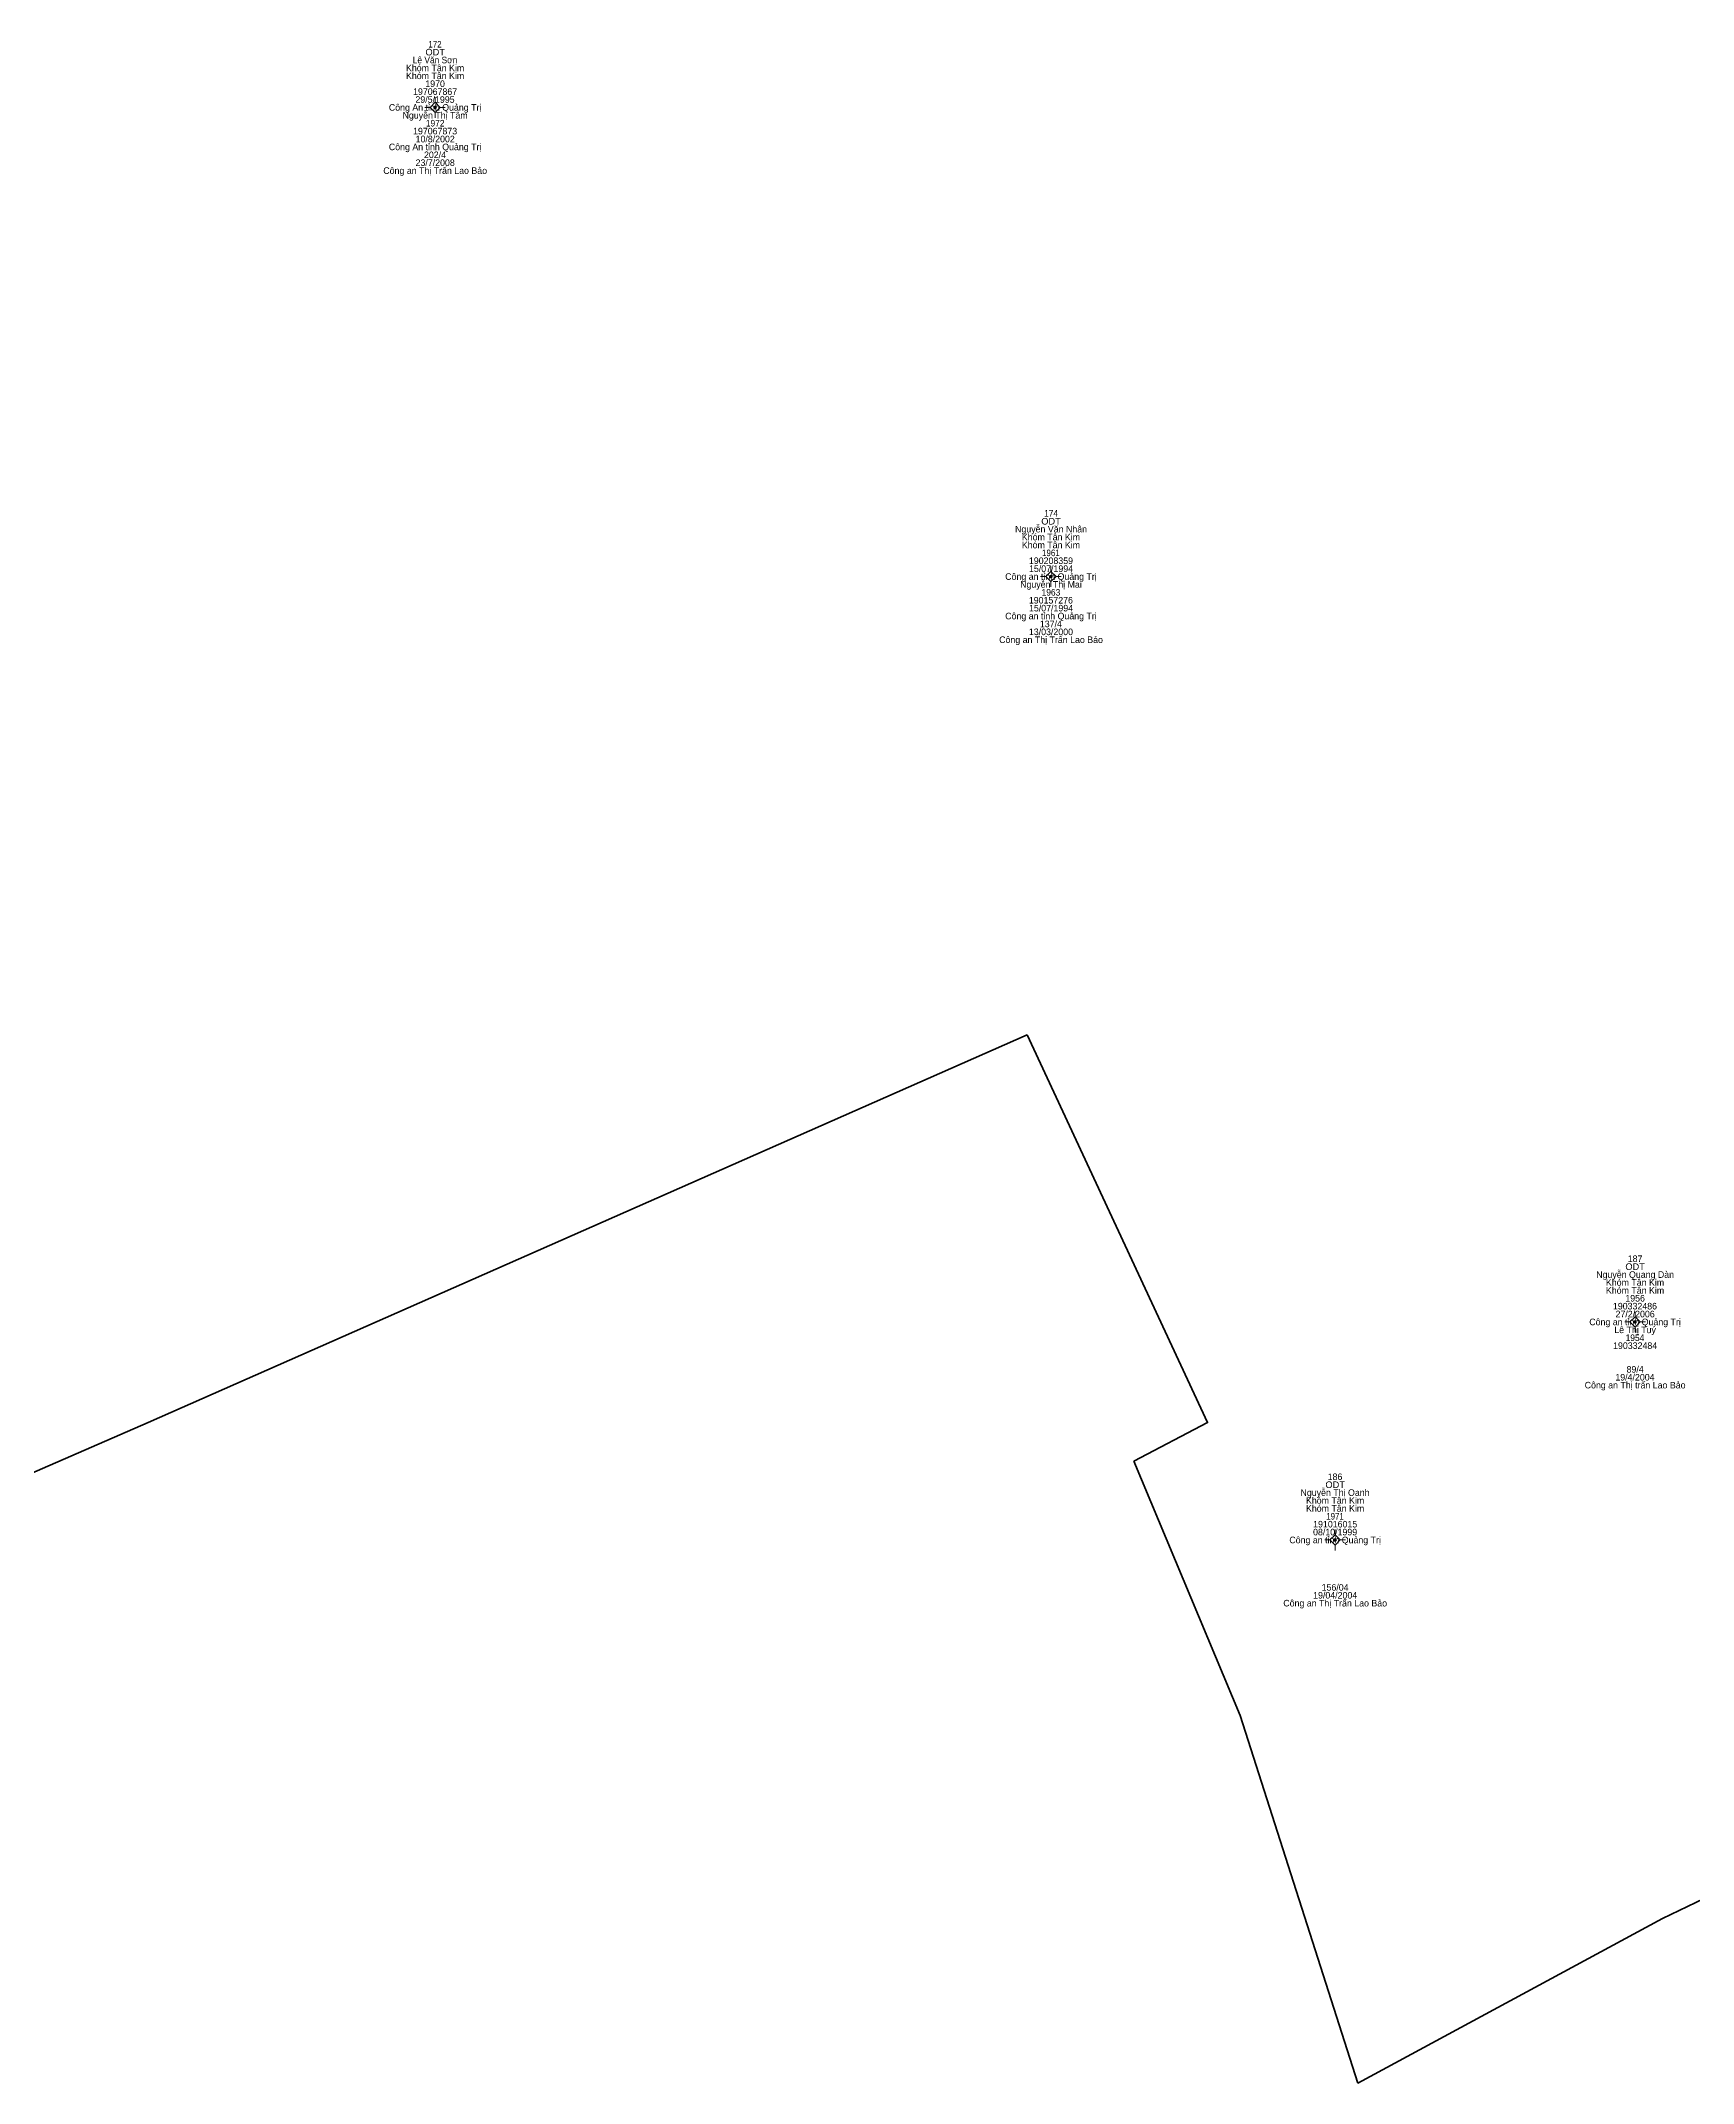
# Model space of a CAD drawing. Header units: metres. Extents: x 535754 to 536552, y 1836422 to 1837057.
# Drawn here: x 536242.3 to 536342.6, y 1836471.2 to 1836595.4 of the extents above; entities that cross this region are included whole.
import ezdxf
from ezdxf.enums import TextEntityAlignment as Align

# ---------------------------------------------------------------- set-up
doc = ezdxf.new("R2010")
doc.units = ezdxf.units.M
doc.header["$LTSCALE"] = 0.16
doc.linetypes.add('MEDIUM_DASHED', pattern=[4.5, 3, -1.5])
for name, color, linetype, lineweight in [('11', 7, 'MEDIUM_DASHED', 13), ('15', 7, 'Continuous', 13), ('54', 7, 'Continuous', 35)]:
    doc.layers.add(name, color=color, linetype=linetype, lineweight=lineweight)

msp = doc.modelspace()

# ---------------------------------------------------------------- hatches: boundary and pattern name
at = {"layer": '11'}
for points in [[(536266.2949, 1836591.31, 1), (536266.1449, 1836591.31, 1)], [(536303.7049, 1836562.8, 1), (536303.5549, 1836562.8, 1)], [(536339.1849, 1836517.5, 1), (536339.0349, 1836517.5, 1)], [(536320.9649, 1836504.25, 1), (536320.8149, 1836504.25, 1)]]:
    msp.add_hatch(color=256, dxfattribs=at).paths.add_polyline_path(points)

# ---------------------------------------------------------------- linework, layer by layer
for p, q in [((536265.91, 1836591.31), (536265.6, 1836591.31)), ((536266.22, 1836591.94), (536266.22, 1836591.62)), ((536266.84, 1836591.31), (536266.53, 1836591.31)), ((536266.22, 1836591), (536266.22, 1836590.68)), ((536303.32, 1836562.8), (536303, 1836562.8)), ((536303.63, 1836563.42), (536303.63, 1836563.11)), ((536304.26, 1836562.8), (536303.94, 1836562.8)), ((536303.63, 1836562.49), (536303.63, 1836562.18)), ((536339.11, 1836518.12), (536339.11, 1836517.81)), ((536338.8, 1836517.5), (536338.48, 1836517.5)), ((536339.11, 1836517.19), (536339.11, 1836516.88)), ((536339.74, 1836517.5), (536339.42, 1836517.5)), ((536320.58, 1836504.25), (536320.26, 1836504.25)), ((536320.89, 1836504.88), (536320.89, 1836504.56)), ((536321.52, 1836504.25), (536321.2, 1836504.25)), ((536320.89, 1836503.94), (536320.89, 1836503.62))]:
    msp.add_line(p, q, dxfattribs=at)
for points in [[(536266.22, 1836591.62), (536265.91, 1836591.31), (536266.22, 1836591), (536266.53, 1836591.31)], [(536303.63, 1836563.11), (536303.32, 1836562.8), (536303.63, 1836562.49), (536303.94, 1836562.8)], [(536339.11, 1836517.81), (536338.8, 1836517.5), (536339.11, 1836517.19), (536339.42, 1836517.5)], [(536320.89, 1836504.56), (536320.58, 1836504.25), (536320.89, 1836503.94), (536321.2, 1836504.25)]]:
    msp.add_lwpolyline(points, close=True, dxfattribs=at)
for centre in [(536266.2199, 1836591.31), (536303.6299, 1836562.8), (536339.1099, 1836517.5), (536320.8899, 1836504.25)]:
    msp.add_circle(centre, 0.075, dxfattribs=at)
at = {"layer": '54'}
for p, q in [((536308.66, 1836509.04), (536315.13, 1836493.58)), ((536315.13, 1836493.58), (536322.28, 1836471.24)), ((536340.77, 1836481.24), (536359.74, 1836490.34)), ((536322.28, 1836471.24), (536340.77, 1836481.24))]:
    msp.add_line(p, q, dxfattribs=at)
for points in [[(536302.19, 1836534.94), (536248.8, 1836511.38), (536222.63, 1836500)], [(536302.19, 1836534.94), (536313.14, 1836511.38), (536308.66, 1836509.04)]]:
    msp.add_lwpolyline(points, dxfattribs=at)

# ---------------------------------------------------------------- texts
at = {"layer": '15'}
for s, width, p in [('ODT', 1.05, (536266.225, 1836594.47)), ('172', 0.9, (536266.215, 1836594.95)), ('Lê Văn Sơn', 0.95, (536266.215, 1836593.99)), ('1972', 0.95, (536266.225, 1836590.15)), ('ODT', 1.05, (536303.635, 1836565.96)), ('174', 0.95, (536303.635, 1836566.44)), ('1961', 0.9, (536303.625, 1836564.04)), ('1963', 0.95, (536303.63, 1836561.64)), ('ODT', 1.05, (536339.115, 1836520.66)), ('1954', 0.95, (536339.105, 1836516.34)), ('ODT', 1.05, (536320.895, 1836507.41)), ('1971', 0.9, (536320.885, 1836505.49))]:
    msp.add_text(s, height=0.4, dxfattribs=dict(at, width=width)).set_placement(p, align=Align.CENTER)
for s, p in [('Khóm Tân Kim', (536266.22, 1836593.51)), ('Khóm Tân Kim', (536266.22, 1836593.03)), ('197067867', (536266.22, 1836592.07)), ('1970', (536266.22, 1836592.55)), ('Công An tỉnh Quảng Trị', (536266.22, 1836591.11)), ('Nguyễn Thị Tâm', (536266.22, 1836590.63)), ('29/5/1995', (536266.215, 1836591.59)), ('197067873', (536266.22, 1836589.67)), ('Công An tỉnh Quảng Trị', (536266.22, 1836588.71)), ('10/8/2002', (536266.225, 1836589.19)), ('202/4', (536266.215, 1836588.23)), ('Công an Thị Trấn Lao Bảo', (536266.225, 1836587.27)), ('23/7/2008', (536266.225, 1836587.75)), ('Nguyễn Văn Nhân', (536303.635, 1836565.48)), ('Khóm Tân Kim', (536303.63, 1836565)), ('Khóm Tân Kim', (536303.63, 1836564.52)), ('190208359', (536303.63, 1836563.56)), ('Công an tỉnh Quảng Trị', (536303.63, 1836562.6)), ('Nguyễn Thị Mai', (536303.63, 1836562.12)), ('15/07/1994', (536303.635, 1836563.08)), ('190157276', (536303.625, 1836561.16)), ('Công an tỉnh Quảng Trị', (536303.63, 1836560.2)), ('15/07/1994', (536303.635, 1836560.68)), ('137/4', (536303.625, 1836559.72)), ('Công an Thị Trấn Lao Bảo', (536303.635, 1836558.76)), ('13/03/2000', (536303.63, 1836559.24)), ('187', (536339.11, 1836521.14)), ('Nguyễn Quang Dàn', (536339.115, 1836520.18)), ('Khóm Tân Kim', (536339.11, 1836519.7)), ('Khóm Tân Kim', (536339.11, 1836519.22)), ('1956', (536339.115, 1836518.74)), ('190332486', (536339.105, 1836518.26)), ('27/2/2006', (536339.115, 1836517.78)), ('Công an tỉnh Quảng Trị', (536339.11, 1836517.3)), ('Lê Thị Tuý', (536339.115, 1836516.82)), ('190332484', (536339.115, 1836515.86)), ('19/4/2004', (536339.105, 1836513.94)), ('89/4', (536339.115, 1836514.42)), ('Công an Thị trấn Lao Bảo', (536339.115, 1836513.46)), ('186', (536320.885, 1836507.89)), ('Nguyễn Thị Oanh', (536320.885, 1836506.93)), ('Khóm Tân Kim', (536320.89, 1836506.45)), ('Khóm Tân Kim', (536320.89, 1836505.97)), ('191016015', (536320.895, 1836505.01)), ('Công an tỉnh Quảng Trị', (536320.89, 1836504.05)), ('08/10/1999', (536320.89, 1836504.53)), ('Công an Thị Trấn Lao Bảo', (536320.895, 1836500.21)), ('19/04/2004', (536320.895, 1836500.69)), ('156/04', (536320.89, 1836501.17))]:
    msp.add_text(s, height=0.4, dxfattribs=at).set_placement(p, align=Align.CENTER)

doc.saveas('drawing.dxf')
